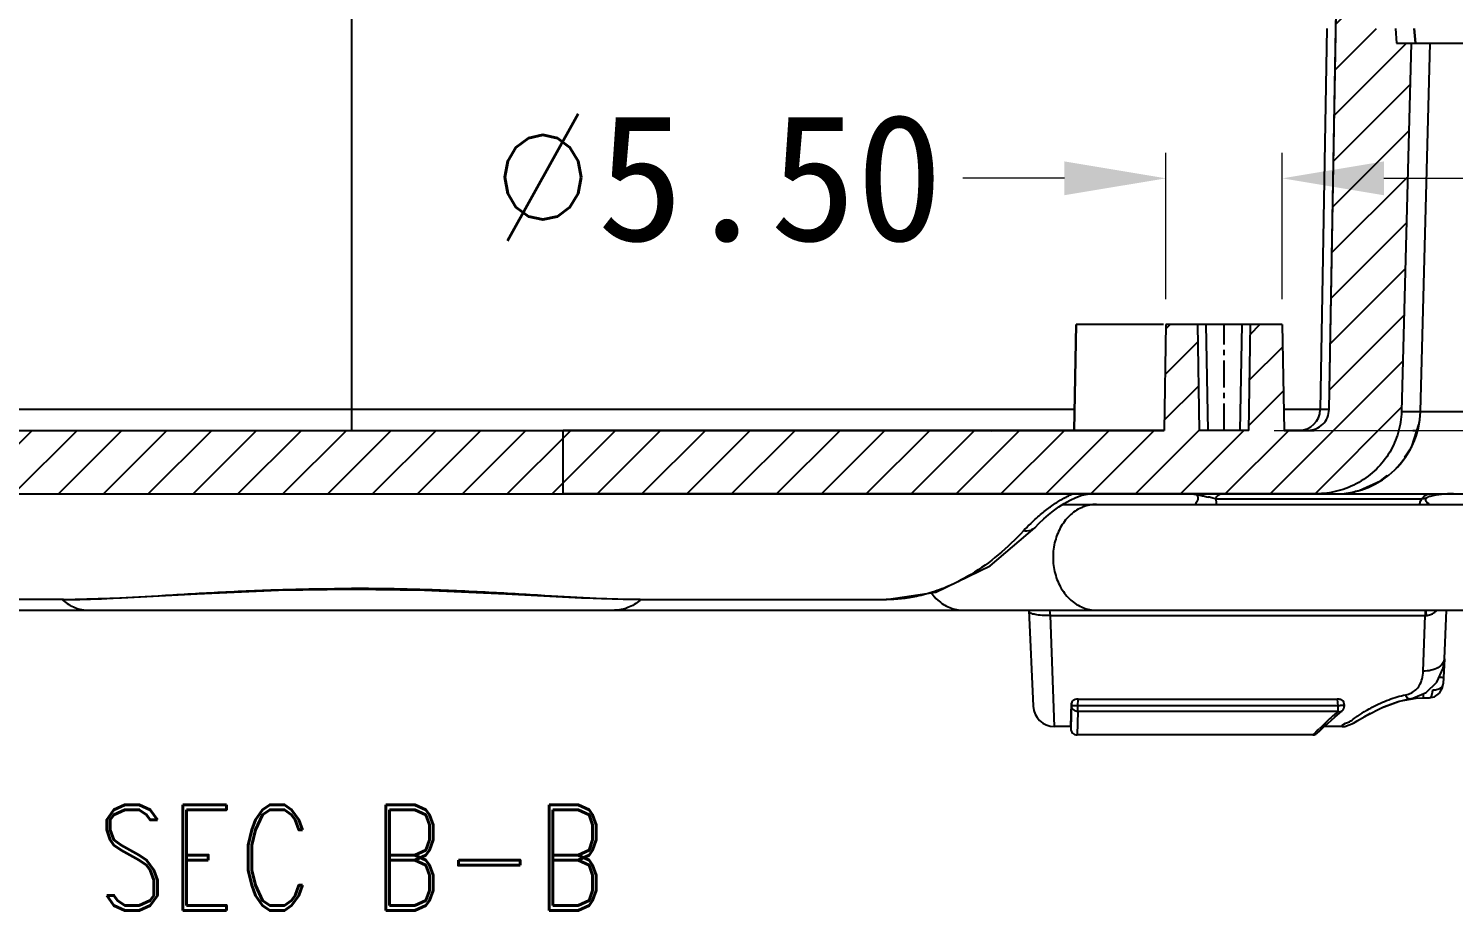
# Model space of a CAD drawing. Header units: millimetres. Extents: x 186 to 1161, y 123 to 802.
# Drawn here: x 557.7 to 625.1, y 434.3 to 476 of the extents above; entities that cross this region are included whole.
import ezdxf
from ezdxf.enums import TextEntityAlignment as Align

# ---------------------------------------------------------------- set-up
doc = ezdxf.new("R2010")
doc.units = ezdxf.units.MM
doc.linetypes.add('CENTER', pattern=[50.800000000000004, 31.75, -6.35, 6.35, -6.35])
doc.layers.add('dim', color=3, linetype='Continuous', lineweight=9)
doc.layers.add('hatch', color=56, linetype='Continuous', lineweight=9)
doc.styles.add('FFS', font='')
doc.styles.add('LongTou', font='romand.shx', dxfattribs={"width": 0.8, "bigfont": 'whgdtxt.shx'})
doc.styles.get('FFS').set_extended_font_data('FangSong_GB2312')
doc.dimstyles.new('YanXiu', dxfattribs={"dimtxt": 2.5, "dimasz": 2.2, "dimexe": 0.66, "dimexo": 0.66, "dimgap": 0.66, "dimtad": 0, "dimzin": 1, "dimdsep": 46, "dimtxsty": 'FFS', "dimcen": 0, "dimclrd": 256, "dimclre": 131, "dimclrt": 42, "dimazin": 0, "dimtfac": 1, "dimtofl": 0, "dimtmove": 0, "dimatfit": 3, "dimfxl": 1, "dimlwd": 5, "dimlwe": 5, "dimarcsym": 0})

# ---------------------------------------------------------------- blocks, each defined once
blk = doc.blocks.new('*D152')
at = {"layer": 'Defpoints', "color": 0}
for p in [(639.9824959104781, 475.9910905168533), (615.3829291225775, 456.9910905168533), (646.7480613057942, 456.9910905168533)]:
    blk.add_point(p, dxfattribs=at)
at = {"layer": 'dim', "color": 131, "lineweight": 5}
for p, q in [((641.181895910478, 475.9910905168533), (647.9474613057941, 475.9910905168533)), ((616.5823291225774, 456.9910905168533), (647.9474613057941, 456.9910905168533))]:
    blk.add_line(p, q, dxfattribs=at)
at = {"layer": 'dim', "lineweight": 5}
for p, q in [((646.7480613057942, 471.1910905168533), (646.7480613057942, 461.7910905168533)), ((646.7480613057942, 466.4910905168533), (658.9174644944507, 463.0895129250277)), ((658.9174644944507, 463.0895129250277), (658.9174644944507, 460.6907129250278))]:
    blk.add_line(p, q, dxfattribs=at)
at = {"layer": 'dim'}
for points in [[(645.9480613057942, 471.1910905168533), (647.5480613057941, 471.1910905168533), (646.7480613057942, 475.9910905168533)], [(645.9480613057942, 461.7910905168533), (647.5480613057941, 461.7910905168533), (646.7480613057942, 456.9910905168533)]]:
    blk.add_solid(points, dxfattribs=at)
at = {"layer": 'dim', "color": 42, "insert": (658.9174644944505, 449.7777994115143), "char_height": 6, "attachment_point": 5, "rotation": 90, "style": 'FFS'}
blk.add_mtext('19.00', dxfattribs=at)
blk = doc.blocks.new('*D154')
at = {"layer": 'Defpoints', "color": 0}
for p in [(611.4702044471778, 468.9063570520809), (611.4702044471778, 461.9910905168533), (616.9702044471778, 461.9910905168533)]:
    blk.add_point(p, dxfattribs=at)
at = {"layer": 'dim', "color": 131, "lineweight": 5}
for p, q in [((611.4702044471778, 463.1904905168533), (611.4702044471778, 470.1057570520809)), ((616.9702044471778, 463.1904905168533), (616.9702044471778, 470.1057570520809))]:
    blk.add_line(p, q, dxfattribs=at)
at = {"layer": 'dim', "lineweight": 5}
for p, q in [((606.6702044471779, 468.9063570520809), (601.8702044471778, 468.9063570520809)), ((621.7702044471778, 468.9063570520809), (626.5702044471778, 468.9063570520809))]:
    blk.add_line(p, q, dxfattribs=at)
at = {"layer": 'dim'}
for points in [[(606.6702044471779, 469.7063570520809), (606.6702044471779, 468.1063570520809), (611.4702044471778, 468.9063570520809)], [(621.7702044471778, 469.7063570520809), (621.7702044471778, 468.1063570520809), (616.9702044471778, 468.9063570520809)]]:
    blk.add_solid(points, dxfattribs=at)
at = {"layer": 'dim', "color": 42, "insert": (590.1827735591469, 468.9063570520809), "char_height": 6, "attachment_point": 5, "style": 'FFS'}
blk.add_mtext('{\\Fromand.shx,whgdtxt.shx|c134;%%c}5.50', dxfattribs=at)

msp = doc.modelspace()

# ---------------------------------------------------------------- hatches: boundary and pattern name
at = {"linetype": 'Continuous'}
h = msp.add_hatch(dxfattribs=at)
h.set_pattern_fill('DEFAULT__9', color=2, scale=1.5, angle=45, style=0, pattern_type=0)
h.set_pattern_definition([(45, (335.4924347222777, 614.3216795796532), (-1.0606601718, 1.0606601718), [])])
edge = h.paths.add_edge_path()
edge.add_line((622.3125025006775, 475.9910905168533), (621.0554784026772, 475.9910905168533))
edge.add_line((622.3125025006775, 475.9910905168533), (622.3746687164776, 475.2910905168535))
edge.add_line((622.3746687164776, 475.2910905168535), (623.0668705331773, 475.2910905168535))
edge.add_line((623.0668705331773, 475.2910905168535), (622.6040207853775, 457.886376897254))
edge.add_spline(control_points=[(622.6040208096774, 457.8863768943536), (622.5949442544779, 457.5449896509533), (622.4921737451778, 456.8867693981535), (622.0819469370781, 455.9388005314538), (621.447017266978, 455.1324148699539), (620.6168245268782, 454.4949736161532), (619.5965806737777, 454.0785364452538), (618.9077386095778, 453.9910905168533), (618.551312555278, 453.9910905168533)], knot_values=[0, 0, 0, 0, 0.1666666667, 0.3333333333, 0.5, 0.6666666667, 0.8333333333, 1, 1, 1, 1], degree=3, periodic=0)
edge.add_line((618.551312555278, 453.9910905168533), (582.9702044471778, 453.9910905168533))
edge.add_line((582.9702044471778, 453.9910905168533), (582.9702044471778, 456.9910905168533))
edge.add_line((611.3829291225775, 456.9910905168533), (582.9702044471778, 456.9910905168533))
edge.add_line((611.4702044471778, 461.9910905168533), (611.3829291225775, 456.9910905168533))
edge.add_line((612.9702044471778, 461.9910905168533), (611.4702044471778, 461.9910905168533))
edge.add_line((613.0574797717782, 456.9910905168533), (612.9702044471778, 461.9910905168533))
edge.add_line((615.3829291225775, 456.9910905168533), (613.0574797717773, 456.9910905168533))
edge.add_line((615.3829291225775, 456.9910905168533), (615.4702044471778, 461.9910905168533))
edge.add_line((616.9702044471778, 461.9910905168533), (615.4702044471778, 461.9910905168533))
edge.add_line((616.9702044471778, 461.9910905168533), (617.0574797717782, 456.9910905168533))
edge.add_line((618.1697713498779, 456.9910905168533), (617.0574797717782, 456.9910905168533))
edge.add_spline(control_points=[(618.1697713498779, 456.9910905168533), (618.3070470205776, 456.9910905168533), (618.5599847961776, 457.0420354603536), (618.9005481721779, 457.2609749163537), (619.1246439799779, 457.5930705117532), (619.1793516284779, 457.8397412077536), (619.1817179757782, 457.9736376022536)], knot_values=[0, 0, 0, 0, 0.25, 0.5, 0.75, 1, 1, 1, 1], degree=3, periodic=0)
edge.add_line((619.1817180296775, 457.9736376013532), (619.5355305767771, 477.9910905168533))
edge.add_line((621.0377824068773, 477.9910905168533), (619.5355305767771, 477.9910905168533))
edge.add_line((621.0377824068773, 477.9910905168533), (621.0554784026772, 475.9910905168533))
edge = h.paths.add_edge_path()
edge.add_line((582.9702044471778, 453.9910905168533), (582.9702044471778, 456.9910905168533))
edge.add_line((582.9702044471778, 453.9910905168533), (582.9702044471778, 456.9910905168533))
edge = h.paths.add_edge_path()
edge.add_line((523.6648002165775, 475.9910905168533), (524.9202296519779, 475.9910905168533))
edge.add_line((524.9202296519779, 475.9910905168533), (524.9379053224775, 477.9910905168533))
edge.add_line((524.9379053224775, 477.9910905168533), (526.4385417322774, 477.9910905168533))
edge.add_line((526.4385417322774, 477.9910905168533), (526.7919981052773, 457.9736375377531))
edge.add_spline(control_points=[(526.7919981300774, 457.9736375382533), (526.7943632545775, 457.8396774368537), (526.8490640593773, 457.5929203637531), (527.0730541611774, 457.260813312754), (527.4132848012778, 457.0419859352539), (527.6658937793782, 456.9910905168533), (527.8029743048774, 456.9910905168533)], knot_values=[0, 0, 0, 0, 0.25, 0.5, 0.75, 1, 1, 1, 1], degree=3, periodic=0)
edge.add_line((527.8029743048774, 456.9910905168533), (582.9702044471778, 456.9910905168533))
edge.add_line((582.9702044471778, 453.9910905168533), (582.9702044471778, 456.9910905168533))
edge.add_line((527.4220140764774, 453.9910905168533), (582.9702044471778, 453.9910905168533))
edge.add_spline(control_points=[(527.4220140764774, 453.9910905168533), (527.1204855031774, 453.9910905168533), (526.5335506314777, 454.0560955602539), (525.6837880216781, 454.3428104517532), (524.9178082737781, 454.8073517964538), (524.272980894978, 455.4259880732532), (523.7799432168777, 456.1689010681537), (523.463198885478, 457.0066192578531), (523.3815688484774, 457.5871372524532), (523.3736223649776, 457.8863777028535)], knot_values=[0, 0, 0, 0, 0.1428571429, 0.2857142857, 0.4285714286, 0.5714285714, 0.7142857143000001, 0.8571428570999999, 1, 1, 1, 1], degree=3, periodic=0)
edge.add_line((523.3736224627773, 457.8863777018539), (522.9113225491774, 475.2910905168535))
edge.add_line((523.6027063235779, 475.2910905168535), (522.9113225491783, 475.2910905168535))
edge.add_line((523.6027063235779, 475.2910905168535), (523.6648002165775, 475.9910905168533))

# ---------------------------------------------------------------- linework, layer by layer
at = {"color": 7, "linetype": 'Continuous'}
for p, q in [((572.9702044471778, 493.4910905168533), (572.9702044471778, 456.9910905168533)), ((619.1817180296775, 457.9736376013532), (619.535530576778, 477.9910905168533)), ((619.5000813030774, 475.9857260164533), (619.535530576778, 477.9910905168533)), ((619.0785464400778, 475.9858557828536), (618.7641036656778, 457.9736359856531)), ((619.1817180296775, 457.9736376013532), (619.5000813030774, 475.9857260164533)), ((622.3125025006775, 475.9910905168533), (622.3746687164776, 475.2910905168535)), ((622.3125025006775, 475.9910905168533), (622.3746687164776, 475.2910905168535)), ((623.2702044425778, 475.2910905168535), (623.2089623781776, 475.9910905168533)), ((623.2728829706775, 475.2910905168535), (623.211628400878, 475.9910905168533)), ((622.3746687164776, 475.2910905168535), (639.9541641319774, 475.2910905168535)), ((622.3746687164776, 475.2910905168535), (623.0668705331773, 475.2910905168535)), ((623.0668705331773, 475.2910905168535), (622.6040207853775, 457.8863768972531)), ((623.0668705331773, 475.2910905168535), (622.6040207853775, 457.8863768972531)), ((623.4961157167781, 457.8863725072531), (623.9518742974778, 475.2910905168535)), ((623.4988391693778, 457.8863832730538), (623.9546875824781, 475.2910905168535)), ((607.2202044471778, 461.9910905168533), (607.1329291225775, 456.9910905168533)), ((607.1329291225775, 456.9910905168533), (607.2202044471778, 461.9910905168533)), ((611.3489695662774, 461.9910905168533), (607.2202044471778, 461.9910905168533)), ((611.4702044471778, 461.9910905168533), (611.3829291225775, 456.9910905168533)), ((611.4702044471778, 461.9910905168533), (611.3829291225775, 456.9910905168533)), ((612.9702044471778, 461.9910905168533), (611.4702044471778, 461.9910905168533)), ((612.9702044471778, 461.9910905168533), (611.4702044471778, 461.9910905168533)), ((613.0574797717782, 456.9910905168533), (612.9702044471778, 461.9910905168533)), ((615.4702044471778, 461.9910905168533), (612.9702044471778, 461.9910905168533)), ((613.0574797717782, 456.9910905168533), (612.9702044471778, 461.9910905168533)), ((613.4574188498773, 456.9910905168533), (613.3701435252779, 461.9910905168533)), ((614.9829900444774, 456.9910905168533), (615.0702653690778, 461.9910905168533)), ((615.3829291225775, 456.9910905168533), (615.4702044471778, 461.9910905168533)), ((615.3829291225775, 456.9910905168533), (615.4702044471778, 461.9910905168533)), ((615.3829291225775, 456.9910905168533), (615.4702044471778, 461.9910905168533)), ((616.9702044471778, 461.9910905168533), (615.4702044471778, 461.9910905168533)), ((616.9702044471778, 461.9910905168533), (615.4702044471778, 461.9910905168533)), ((616.9702044471778, 461.9910905168533), (617.0574797717782, 456.9910905168533)), ((616.9702044471778, 461.9910905168533), (617.0574797717782, 456.9910905168533)), ((607.1500795550774, 457.9736381383534), (538.7903293392774, 457.9736381381533)), ((618.7641587345779, 457.9736381212531), (617.0403293395775, 457.9736381242535)), ((618.9087670970775, 457.973640611053), (618.7641036659779, 457.9736360025533)), ((619.1817178788779, 457.9736371532533), (618.9087670970775, 457.973640611053)), ((622.6040207857777, 457.8863768961535), (639.4994107766779, 457.8863864681532)), ((527.8029743048774, 456.9910905168533), (611.3829291225775, 456.9910905168533)), ((527.8029743048774, 456.9910905168533), (582.9702044471778, 456.9910905168533)), ((582.9702044471778, 453.9910905168533), (582.9702044471778, 456.9910905168533)), ((582.9702044471778, 453.9910905168533), (582.9702044471778, 456.9910905168533)), ((582.9702044471778, 453.9910905168533), (582.9702044471778, 456.9910905168533)), ((611.3829291225775, 456.9910905168533), (582.9702044471778, 456.9910905168533)), ((582.9702044471778, 453.9910905168533), (582.9702044471778, 456.9910905168533)), ((603.7009351854776, 456.9910905168533), (603.2127064259776, 456.9910905168533)), ((606.5118817985776, 456.9910905168533), (607.1329291225775, 456.9910905168533)), ((615.3829291225775, 456.9910905168533), (613.0574797717782, 456.9910905168533)), ((615.3829291225775, 456.9910905168533), (613.0574797717782, 456.9910905168533)), ((617.0574797717782, 456.9910905168533), (618.4696299830775, 456.9910905168533)), ((618.1697713498779, 456.9910905168533), (617.0574797717782, 456.9910905168533)), ((623.0926562265777, 456.2360950614536), (623.4271653387777, 457.2640365058539)), ((623.1384780051776, 456.9910905168533), (623.338344208978, 456.9910905168533)), ((622.7505697048773, 455.7293604165532), (623.0926562265777, 456.2360950614536)), ((515.8713196125773, 453.9910905168533), (630.0690892817775, 453.9910905168533)), ((527.4220140764774, 453.9910905168533), (582.9702044471778, 453.9910905168533)), ((618.551312555278, 453.9910905168533), (582.9702044471778, 453.9910905168533)), ((607.9098534308778, 453.9910905168533), (607.9095136888773, 453.9910904678534)), ((620.3907086909776, 454.1164411798534), (620.6000840031775, 454.1458480032531)), ((624.4268192854779, 453.9910905168533), (625.0560131255779, 453.9910905168533)), ((606.5918889163777, 453.4910905168533), (628.2016831651781, 453.4910905168533)), ((613.8078886957774, 453.7530021515538), (623.5745352194781, 453.7530007915536)), ((603.1625382307775, 450.5865574722536), (605.2711355354777, 452.3904586827537)), ((572.9702044471778, 449.5115632638533), (572.970204447678, 449.4855161201538)), ((559.3603312563773, 448.9911177442534), (547.6885093737774, 448.9910905168533)), ((586.6196761331776, 448.9910905181539), (586.5800776379774, 448.9911177442534)), ((586.6197217931776, 448.9910905168533), (598.2531746575778, 448.9910913346537)), ((517.7411213180776, 448.4910905168533), (628.2016831651781, 448.4910905168533)), ((604.9920349186777, 448.4910905168533), (605.1904107715782, 443.9475364901534)), ((605.9711551250775, 448.4910904716533), (605.9929909158782, 448.2410515190538)), ((605.9929876791775, 448.2410884278531), (606.189458993178, 442.9910905174536)), ((605.9929876791775, 448.2410884278531), (623.7291119186775, 448.2410510028537)), ((623.630765028478, 445.6130323182531), (623.7291119186775, 448.2410510028537)), ((623.729113588478, 448.4910905168533), (623.7291142696777, 448.2410510025536)), ((624.6298132266775, 446.194849807054), (624.730069261178, 448.4910905168533)), ((624.6296538010774, 446.1911983614534), (624.5781859662775, 445.0123911385533)), ((624.6298132253778, 446.1948498268537), (624.6296363417778, 446.1911991126533)), ((623.1402376156775, 444.3281086464538), (623.7678161977774, 444.6013329081532)), ((624.1602209115781, 444.3998803473539), (624.4016430144775, 444.5681671634536)), ((624.4016430144775, 444.5681671634536), (624.547200697778, 444.8273749895532)), ((624.547200697778, 444.8273749895532), (624.5782722210779, 445.0147199049532)), ((607.0104770127773, 444.0908223420536), (606.968947910078, 442.901584439054)), ((606.9720735311776, 442.9910905168533), (607.0104770127773, 444.0908223420536)), ((607.3060778873778, 443.9700812036533), (607.3171934919774, 444.2883904730531)), ((607.3060778873778, 443.7041330562531), (607.3060778949775, 443.9700812019535)), ((619.602733641078, 443.9700812035533), (607.3060778873778, 443.9700812036533)), ((607.3171934919774, 444.2883904730531), (619.5700615834776, 444.2883904730531)), ((619.602733641078, 443.9700812035533), (619.5804585635778, 444.2891144857538)), ((619.6027336409779, 443.7041330562531), (619.602733641078, 443.9700812035533)), ((619.902001539378, 443.9805571208533), (619.8942537821777, 444.0917833970532)), ((621.4328175898772, 443.7596465303538), (621.7589088380773, 443.9172655612535)), ((621.7589088380773, 443.9172655612535), (622.493074943678, 444.182721951054)), ((622.4580896961779, 444.172722733754), (622.9730798566779, 444.2928131113538)), ((622.493074943678, 444.182721951054), (623.2903444543781, 444.3340352216535)), ((622.9720101078774, 444.2927227734533), (623.1402376156775, 444.3281086464538)), ((623.2903444543781, 444.3340352216535), (623.6202734521776, 444.3486521501534)), ((623.6202709745776, 444.3486399972533), (623.8903158497778, 444.3486399972533)), ((623.620275076778, 444.5370990177532), (623.6202745262781, 444.3486400598538)), ((623.8910761672778, 444.3486401707539), (623.8913843591781, 444.3486410001531)), ((623.8911070037775, 444.3486411923539), (624.1602209115781, 444.3998803473539)), ((607.3060778873778, 443.7041330562531), (607.2692390780776, 442.6052523608539)), ((619.6027336422776, 443.7041330562531), (607.3060778873778, 443.7041330562531)), ((619.7965606997777, 443.7306330339532), (619.7966497171774, 443.7307084438532)), ((620.4094466539773, 443.1956804838535), (620.5449056196776, 443.2778735337531)), ((620.8344675992776, 443.4465835407534), (621.1407426300775, 443.6184695672534)), ((606.9720735343781, 442.9910905168533), (606.1894583711774, 442.9910905168533)), ((618.4125564563774, 442.5910905168537), (607.2692390918774, 442.5910905168537)), ((618.9056154361779, 442.9413374413532), (619.1395788341779, 443.1546154638534)), ((619.8235871680781, 442.9910905168533), (618.9601939552776, 442.9910905168533)), ((620.3333307239773, 443.1481009498536), (620.4094466539773, 443.1956804838535))]:
    msp.add_line(p, q, dxfattribs=at)
at = {"color": 1, "linetype": 'CENTER', "ltscale": 0.03999999999998545}
msp.add_line((614.2202044471769, 456.9910905168542), (614.2202044471778, 461.9910905168524), dxfattribs=at)
at = {"color": 7, "linetype": 'Continuous'}
for points in [[(620.6000840031775, 454.1458480032531), (621.6169045819779, 454.5982798073535), (621.9210433854778, 454.8533123306531)], [(606.4045390019774, 453.3699759473536), (606.6641907089779, 453.5378308664538), (606.935558046278, 453.6902347899538), (607.2158213117782, 453.8210446053533), (607.4987783771776, 453.9218276061536), (607.7650750328776, 453.9804069369536), (607.9095161482774, 453.9910904850537)], [(605.2711285629775, 452.3904404015536), (605.4735457121778, 452.5963834315532), (605.6927485130782, 452.8032685574533), (605.9198022061773, 453.0010894741533), (606.1567298354776, 453.1903831851539), (606.4045390019774, 453.3699759473536)], [(598.2531746422774, 448.9911046287532), (600.5927168026774, 449.3445980356535), (603.1625382307775, 450.5865574722536)], [(559.3599303425781, 448.9911097643533), (562.0984226625778, 449.0729888884532), (565.6725269125782, 449.2667285291534), (569.513160825778, 449.4324638648538), (572.970204447678, 449.4855161201538)], [(572.9702044467776, 449.4855161201538), (576.4272480686777, 449.4324638648538), (580.2678819818775, 449.2667285291534), (583.8419862317778, 449.0729888884532), (586.5804785517776, 448.9911097643533)], [(623.7678161977774, 444.6013329081532), (624.2679069019778, 445.0836064769535), (624.5677929821777, 445.7494868366537), (624.6296356780776, 446.1911991527538)], [(620.9808937391781, 443.5318970722535), (621.6511789529777, 443.8696909150538), (622.4580896961779, 444.172722733754)], [(619.1395788341779, 443.1546154638534), (619.4488381434776, 443.4302630856535), (619.7967792277777, 443.7308182445538)], [(620.3333307239773, 443.1481009498536), (620.5075154484775, 443.2560885740538), (620.9808937391781, 443.5318970722535)], [(618.4106580767775, 442.591091983553), (618.4721604276774, 442.5974638788537), (618.5490780349774, 442.6249342686531), (618.6157334553773, 442.6721305508534)], [(618.6157334553773, 442.6721305508534), (618.7426664312779, 442.7906551254534), (618.9056154361779, 442.9413374413532)], [(619.7955458482775, 442.9911837843536), (619.919614295678, 442.9989103777532), (620.3333307239773, 443.1481009498536)]]:
    msp.add_lwpolyline(points, dxfattribs=at)
for centre, radius, start, end in [((617.7642560309778, 457.9910905168533), 1, 270, 358.999878217375), ((619.4974866449775, 457.9910905168533), 4, 270.0000000685249, 358.499769783307), ((619.5002098311779, 457.9910905168533), 4, 270.0000000043252, 358.5000080850212), ((619.4980030782781, 457.9910905168533), 4, 314.5780876595916, 349.0574115576809), ((619.4980030782781, 457.9910905168533), 4, 280.1652954905162, 290.4347990884309), ((625.0516009861776, 448.3415205143535), 5.649570424199999, 89.97786308699159, 95.66761117929295), ((611.128773254778, 443.6506082848534), 10.4520757428, 75.80257280680529, 77.09212177118228), ((612.0835372572774, 447.4372142654536), 6.5469581189, 74.72917916101605, 75.77530715057978), ((614.5651535699781, 453.3610210661534), 0.8526906488, 150.6398669339994, 152.6323102352981), ((624.5485633467779, 452.3534122824537), 1.6290386059, 115.5336878699926, 117.1431248314134), ((624.5859963371777, 452.2761723767533), 1.7148698932, 112.6903514572949, 115.5498376260055), ((624.6199330614782, 451.5095781154539), 2.4495349929, 105.7098773389692, 106.4937410735043), ((611.8139458132773, 445.6601755692534), 9.6640475825, 134.1837180987173, 137.0827273597191), ((560.728723032078, 450.5724630812535), 2.1325603799, 227.9950392604999, 228.7732833901113), ((560.7212320644776, 450.5639351560537), 2.1212096128, 228.7736552877167, 229.3001206278), ((585.2191768305775, 450.5639351552534), 2.1212096118, 310.6998793720167, 311.2263447122834), ((585.2116858625777, 450.5724630809534), 2.1325603794, 311.2267166098887, 312.0049607396845), ((623.8908500607777, 442.7289350430535), 5.5144503692, 91.33996203150559, 91.68073639129801), ((606.1894582895775, 443.9911719921536), 1, 182.5009241827974, 270.0000403022953), ((619.6027296447774, 443.9596121650536), 0.30000393, 310.2479464184066, 4.003396371317147), ((638.1008112853779, 422.7861540563533), 27.9238260707, 131.4868041267144, 133.2385864988237), ((627.7052316924774, 432.1123672019537), 13.4576411612, 120.2206835383049, 122.1962088857154), ((607.2687645027781, 442.8910958227532), 0.3, 177.9999999999963, 270.0000029671031), ((643.948633515678, 416.5226844916531), 36.4928423259, 133.1906497346061, 133.7339251546023)]:
    msp.add_arc(centre, radius, start, end, dxfattribs=at)
for points, start_tangent, end_tangent in [([(618.1697713498779, 456.9910905168533), (618.5535109149778, 457.065789133854), (618.881136910778, 457.2798342729536), (619.1009715907776, 457.5993889198533), (619.1817179757782, 457.9736376022536)], (1, 0), (0.01767021311905348, 0.9998438695958121)), ([(618.1697713498779, 456.9910905168533), (618.5535109149778, 457.065789133854), (618.881136910778, 457.2798342729536), (619.1009715907776, 457.5993889198533), (619.1817179757782, 457.9736376022536)], (1, 0), (0.01767021310768021, 0.9998438695960131)), ([(622.6040208096774, 457.8863768943536), (622.4494952377781, 456.8933296502535), (622.0444964600774, 455.9623977323533), (621.4144734219781, 455.1605722712536), (620.5851493413775, 454.5318076299534), (619.5944107998776, 454.1260811583531), (618.551312555278, 453.9910905168533)], (-0.02657787898453032, -0.9996467457800698), (-1, 0)), ([(622.6040208096774, 457.8863768943536), (622.4494952377781, 456.8933296502535), (622.0444964600774, 455.9623977323533), (621.4144734219781, 455.1605722712536), (620.5851493413775, 454.5318076299534), (619.5944107998776, 454.1260811583531), (618.551312555278, 453.9910905168533)], (-0.02657787897513545, -0.9996467457803198), (-1, 0)), ([(603.2185899217775, 456.9709424930531), (603.3322902436776, 456.9910905168533)], (0.943052566388766, 0.3326437388972805), (1, 0)), ([(605.7190850604775, 453.1563394932534), (605.9566846283778, 453.3385499281537), (606.1907394929776, 453.5036568930534), (606.4211628790781, 453.6521686060539), (606.6449183626773, 453.7828197950537), (606.8600886788781, 453.8954852032537), (607.0664242687781, 453.9910905168533)], (0.7816676507508495, 0.6236951849819332), (0.9177016334666701, 0.3972703260156812)), ([(612.9898109612777, 453.8385675677534), (612.9737409331774, 453.8765129729534), (612.9489807079781, 453.9079819476535), (612.9175052176779, 453.9332073416533), (612.8811706772776, 453.9527855103531), (612.8413572735781, 453.9675107420533), (612.7988271903778, 453.9781721710531), (612.7537088601775, 453.9854141384537), (612.7055352557782, 453.9896643260533), (612.6533286033773, 453.9910905168533)], (-0.2610354397222631, 0.9653292180437744), (-0.9999999974026506, 7.207426157920077e-05)), ([(612.6534679948782, 453.9910904923534), (612.8544986069774, 453.9699560552533), (612.9930635789779, 453.9413790694532), (613.1207256579773, 453.9148663600533), (613.2410964200781, 453.8884639910536), (613.3546995502775, 453.8633281705531), (613.463606496478, 453.8385662706539)], (0.9999999964505025, -8.425553487252293e-05), (0.9743720364845198, -0.224942513805216)), ([(613.8219866218778, 453.7790931051538), (613.8938145907778, 453.8827986613539), (613.9906724131779, 453.9636409664533), (614.0931567028774, 453.9910905168533)], (0.4906229958204374, 0.8713719504162267), (0.9999999999906555, -4.32310055520902e-06)), ([(623.5745827408773, 453.7530007915536), (623.6810839174777, 453.8827937952535), (623.8010996714775, 453.9636371935537), (623.9280518282776, 453.9910905168533)], (0.5405203731791267, 0.8413309254855058), (0.9999999999991813, 1.279587766160081e-06)), ([(608.1810911657776, 453.4910905168533), (607.5475246897777, 453.3687318076534), (606.975976114778, 453.0136330028533), (606.5223925974778, 452.4605536476536), (606.2311740528776, 451.7636330028533), (606.130826981178, 450.9910905168533)], (-1, 0), (0, -1)), ([(612.8350602440778, 453.4903280117539), (612.858302774278, 453.5164485287539), (612.9186750290773, 453.5942734352536), (612.9607430794777, 453.6652973730531), (612.9860147558775, 453.7298689545539)], (0.6758305703472649, 0.7370570128450654), (0.2701274396224277, 0.9628245771494577)), ([(612.9860147558775, 453.7298689545539), (612.995412652378, 453.7880098611538), (612.9898109612777, 453.8385675677534)], (0.2701274398336119, 0.9628245770902082), (-0.2610926362719763, 0.9653137496609845)), ([(613.8078886957774, 453.7530021515538), (613.8392003412773, 453.6315302561532), (613.8519792767775, 453.4984391400537), (613.8521200153773, 453.4910980515531)], (0.3288252267958492, -0.9443907931691512), (0.01542593712369613, -0.9998810131529932)), ([(623.471743169478, 453.4911536482539), (623.4756339932774, 453.5322103375536), (623.492031174278, 453.6043081039531), (623.5237952311782, 453.6782460982538), (623.5745352194781, 453.7530007915536)], (0.0513597154332437, 0.9986802189042377), (0.6348251431238429, 0.7726558338987628)), ([(623.6350614641779, 453.7587601294533), (623.5745380555782, 453.7530034335539)], (-0.9943433062138094, -0.1062138850988452), (-0.9957511020404228, -0.09208551886851442)), ([(623.8053536258776, 453.803031880854), (623.7372667381778, 453.7699567775533), (623.6862250778777, 453.7639885786537), (623.6350614641779, 453.7587601294533)], (-0.8627929131219411, -0.505557503224465), (-0.9943433062428972, -0.1062138848265331)), ([(623.8053718006777, 453.8030443411533), (623.7806632884776, 453.7856207409538), (623.761963912878, 453.7684553259539), (623.748494307978, 453.7514712562531), (623.7395588352774, 453.7343536237538), (623.7348071676779, 453.7166825020538), (623.734269745878, 453.6981512589534), (623.738151666178, 453.6786468597536)], (-0.8470281172314619, -0.5315480868362947), (0.2942187156925872, -0.9557381165027399)), ([(623.738151666178, 453.6786468597536), (623.7466169110776, 453.6582126705532), (623.759715640278, 453.6369116175536), (623.7774205349779, 453.6147661934535)], (0.2942187154110567, -0.9557381165894073), (0.6626019153536126, -0.7489717629989292)), ([(623.7774205349779, 453.6147661934535), (623.8381711373777, 453.5580791483533), (623.9150724866777, 453.5015506495536), (623.9310431572776, 453.4907954661537)], (0.6639862034133809, -0.7477448239049767), (0.8321977679353446, -0.5544789220912104)), ([(624.4936650185773, 453.9634733275532), (624.221156418178, 453.9273005908533), (623.9566812838775, 453.8676109313535)], (-0.9950696199522274, -0.09917888610046831), (-0.9626394453677898, -0.2707864439405969)), ([(605.0784781808779, 452.5903481103539), (605.2311514773774, 452.7354157593534), (605.4770854887774, 452.9555383967534), (605.7190850604775, 453.1563394932534)], (0.7171513197368575, 0.6969174876552343), (0.7816676507484976, 0.623695184984881)), ([(604.7365998943778, 452.2408283044531), (603.5393810382775, 451.1026386809533), (602.2588912560777, 450.1839321810537), (600.9783149589775, 449.5381314539534), (600.1121049687781, 449.2450057390531)], (-0.6808428567055663, -0.7324295218469854), (-0.9645734074220578, -0.2638145971969731)), ([(605.2709597106777, 452.3906028493536), (605.0617832651778, 452.261081966453), (604.7366876796777, 452.2408135543535)], (-0.6933078002373, -0.7206415850685528), (-0.9887635548864628, 0.1494879009428012)), ([(606.130826981178, 450.9910905168533), (606.2311740528776, 450.2185480309533), (606.5223925974778, 449.5216273861531), (606.975976114778, 448.9685480309533), (607.5475246897777, 448.6134492261533), (608.1810911657776, 448.4910905168533)], (0, -1), (1, 0)), ([(559.3603312593777, 448.9911154202534), (561.4091718056779, 449.0457909230533), (563.8248074271778, 449.1764190537531), (566.6498946041775, 449.3361667187535), (569.7332237461778, 449.4631853695535), (572.9702044471778, 449.5116437888535)], (0.999999206680841, 0.001259618072561237), (0.9999999989490214, 4.584710791037314e-05)), ([(586.5800776349779, 448.9911154202534), (584.5312370886777, 449.0457909230533), (582.1156014671778, 449.1764190537531), (579.2905142902773, 449.3361667187535), (576.2071851482779, 449.4631853695535), (572.9702044471778, 449.5116437888535)], (-0.999999206680841, 0.001259618072561237), (-0.9999999989490214, 4.584710791037314e-05)), ([(600.3769905656773, 449.2996877143539), (600.6816430497774, 448.9685480309533), (601.2531916247781, 448.6134492261533), (601.886758100778, 448.4910905168533)], (0.6016975754735243, -0.7987239996827957), (1, 0)), ([(559.3379980475775, 448.9557704021533), (559.900762238678, 448.6134492261533), (560.5409062979779, 448.4910905168533)], (0.7581372097488902, -0.6520950630039819), (1, 0)), ([(586.6024108467773, 448.9557704021533), (586.0396466556776, 448.6134492261533), (585.3995025963777, 448.4910905168533)], (-0.7581372097488902, -0.6520950630039819), (-1, 0)), ([(600.1121049687781, 449.2450057390531), (599.6783624682776, 449.1403552215531), (598.2519071148781, 448.9910905204531)], (-0.9645734074219563, -0.2638145971973441), (-0.9999999998673682, -1.628692392702504e-05)), ([(605.9929876046781, 448.2410905202539), (605.6124632573774, 448.2440783705531), (605.2893033681776, 448.2842782375535), (605.0722247269778, 448.3556033841539), (604.9939814890777, 448.4465034292532)], (-0.9991306260505944, -0.04168923227581759), (-0.0436222198587974, 0.9990480979084995)), ([(623.7607309581781, 448.4911631190532), (623.7618957230779, 448.2418855054536)], (-0.01326654862981165, -0.999911995471328), (-0.008746258158533466, -0.9999617507526097)), ([(623.7618967480776, 448.2418774441537), (623.9751668740773, 448.2829694419531), (624.1496536655777, 448.3732950392539), (624.2867139181781, 448.4871518589532), (624.290411411178, 448.4908400642532)], (0.9997396090617804, 0.02281916021677014), (0.7062980275101928, 0.7079146109067188)), ([(624.6296345148776, 446.1911992115536), (624.546072543978, 445.9630365773535), (624.3277346097775, 445.7717309166535), (624.0069059777779, 445.6490657139536), (623.6307650286781, 445.6130794097533)], (-0.05405342895694953, -0.998538044752425), (-0.9996468458542471, 0.02657411472946887)), ([(623.4536797149776, 444.943181178154), (623.577131464378, 445.2392188644533), (623.630765028478, 445.6130323182531)], (0.5150632753006643, 0.8571521582756191), (0.03742793496210663, 0.999299329372572)), ([(624.3741763785774, 445.3246878574535), (624.524483586978, 445.3166703881532), (624.5707744722777, 445.3058141337531)], (0.9937209547445277, 0.1118868361409162), (0.99632982263051, -0.08559722271812606)), ([(624.5707744722777, 445.3058141337531), (624.5915336823773, 445.3181041004534)], (0.9963298227287587, -0.08559722157453707), (0.04361839201142957, 0.9990482650394511)), ([(622.8034341860775, 444.4928677715532), (623.049235271078, 444.5742801618533)], (0.9808125916707121, 0.1949529687390806), (0.9016638285158026, 0.4324376722097941)), ([(623.049235271078, 444.5742801618533), (623.2728599519778, 444.7231215319532), (623.4536797149776, 444.943181178154)], (0.9016638284118509, 0.4324376724265412), (0.5150632753771303, 0.8571521582296708)), ([(623.9225620460775, 444.3525492574533), (623.9504447866775, 444.363285526653), (623.9869254294781, 444.3912428131532), (624.0168487659776, 444.4314188600536), (624.0413569368775, 444.4842278612539), (624.0603048361772, 444.5503051404537), (624.0729649056775, 444.6293219495535), (624.0786595859781, 444.7196577107532)], (0.9690467768221979, 0.2468771847103527), (0.02182836486017734, 0.9997617328581501)), ([(624.0786595859781, 444.7196586895532), (624.3245420947778, 444.7538774711536), (624.506771693078, 444.8606514447536), (624.5781737855777, 445.0123395916532)], (0.9996520572385187, -0.02637734745568076), (0.04362033385064081, 0.9990481802569677)), ([(607.3060778873778, 443.7041330562531), (607.2116937673782, 443.7180164516537), (607.1268987045778, 443.7564447284537), (607.0603074809778, 443.8155136429539), (607.018685331278, 443.8892219551533), (607.0062606392776, 443.9700812036533)], (-0.9999846708484295, -0.005536972833443512), (0.03489949676218394, 0.9993908270170117)), ([(607.3060778873778, 443.9700812036533), (607.2134984561781, 443.9727985656534), (607.129967651178, 443.9742270485538), (607.0636491933774, 443.9742270457534), (607.0210248512776, 443.9727985546531), (607.0062606392776, 443.9700812036533)], (-0.9993923085807926, 0.0348570444753103), (-0.03489949649114397, -0.9993908270264765)), ([(607.3171934919774, 444.2883904730531), (607.172825934078, 444.2631747422536), (607.058633499978, 444.1919375241539), (607.0104770127773, 444.0908223420536)], (-1, 0), (-0.03489949681663276, -0.9993908270151102)), ([(619.722261362178, 444.2606518857535), (619.5700615833775, 444.2883904730531)], (-0.9362644572320663, 0.3512959807967412), (-1, 1.939151675024738e-09)), ([(619.9008104547775, 443.9795112073532), (619.8967667340776, 443.9821155346533), (619.8703589909774, 443.9830053159537), (619.8235898065777, 443.9821154775534), (619.7600230444777, 443.9795138042534), (619.684488102278, 443.9753979860532), (619.6027336412781, 443.9700812035533)], (-0.6598310795496218, 0.7514139647759952), (-0.997565579637118, -0.0697345991833403)), ([(619.8838892136773, 444.0910616458539), (619.8411570035778, 444.1825573602534), (619.722261362178, 444.2606518857535)], (-0.07044305162323367, 0.9975158026206935), (-0.936264457151902, 0.3512959810103933)), ([(620.9315714161776, 443.7410228458536), (621.2210957710777, 443.9029584294537), (621.9997999610778, 444.2587297575535), (622.8034341860775, 444.4928677715532)], (0.864600015183435, 0.5024607584128375), (0.9806190564570948, 0.1959241335650037)), ([(622.9705241889778, 444.3072759056538), (622.9169089600773, 444.3135162368533), (622.8034341880775, 444.4928590754532)], (-0.9948278901682532, -0.1015749424975564), (-0.4074579917953905, 0.9132239511325069)), ([(623.8913843558776, 444.3486422919539), (623.9055161033775, 444.3494348880538), (623.9225620460775, 444.3525492574533)], (0.9999967142364109, 0.002563496905006306), (0.9690467770005262, 0.2468771840103751)), ([(619.6027336409779, 443.7041330562531), (619.6831243504776, 443.6910955823539), (619.7553281346773, 443.7054003349538), (619.796528139178, 443.7306717237532)], (0.9453183822695916, -0.3261489784488098), (0.7651085193037964, 0.6439013540044407)), ([(619.8245960107779, 443.0123374724533), (620.0526364093776, 443.1762857129531), (620.5347275004779, 443.5006056635536)], (-0.5755100875477012, 0.817794680302359), (0.8465865677079782, 0.5322510529594324)), ([(618.4108212358778, 442.5912439059537), (618.4295342979776, 442.6094840995536), (618.4721709730775, 442.6510203420537), (618.5386300695773, 442.7155627931531), (618.6389004192779, 442.8123648161534), (618.7207534450781, 442.8908776069536)], (0.828357564120455, -0.560199737561904), (0.7226232656629733, 0.6912420819963003))]:
    msp.add_spline(points, degree=3, dxfattribs=dict(at, start_tangent=start_tangent, end_tangent=end_tangent))

# ---------------------------------------------------------------- texts
at = {"layer": 'hatch', "color": 6, "style": 'LongTou', "width": 0.8}
msp.add_text('SEC B-B', height=5, dxfattribs=at).set_placement((572.9702044471778, 436.7934585310747), align=Align.MIDDLE)

# ---------------------------------------------------------------- dimensions: what is measured, and where the dimension line sits
at = {"layer": 'dim'}
dim = msp.add_linear_dim(base=(646.7480613057942, 456.9910905168533), p1=(639.9824959104781, 475.9910905168533), p2=(615.3829291225775, 456.9910905168533), angle=90, dimstyle='YanXiu', override={"dimtxt": 6, "dimasz": 4.800000000000001, "dimexe": 1.1994, "dimexo": 1.1994, "dimgap": 1.1994, "dimtmove": 1}, dxfattribs=at)
dim.commit()
dim.dimension.update_dxf_attribs({"geometry": '*D152', "text_midpoint": (658.9174644944505, 459.4913129250278), "dimtype": 160})
dim = msp.add_linear_dim(base=(611.4702044471778, 468.9063570520809), p1=(616.9702044471778, 461.9910905168533), p2=(611.4702044471778, 461.9910905168533), text='{\\Fromand.shx,whgdtxt.shx|c134;%%c}<>', dimstyle='YanXiu', override={"dimtxt": 6, "dimasz": 4.800000000000001, "dimexe": 1.1994, "dimexo": 1.1994, "dimgap": 1.1994}, dxfattribs=at)
dim.commit()
dim.dimension.update_dxf_attribs({"geometry": '*D154', "text_midpoint": (590.1827735591469, 468.9063570520809)})

doc.saveas('drawing.dxf')
